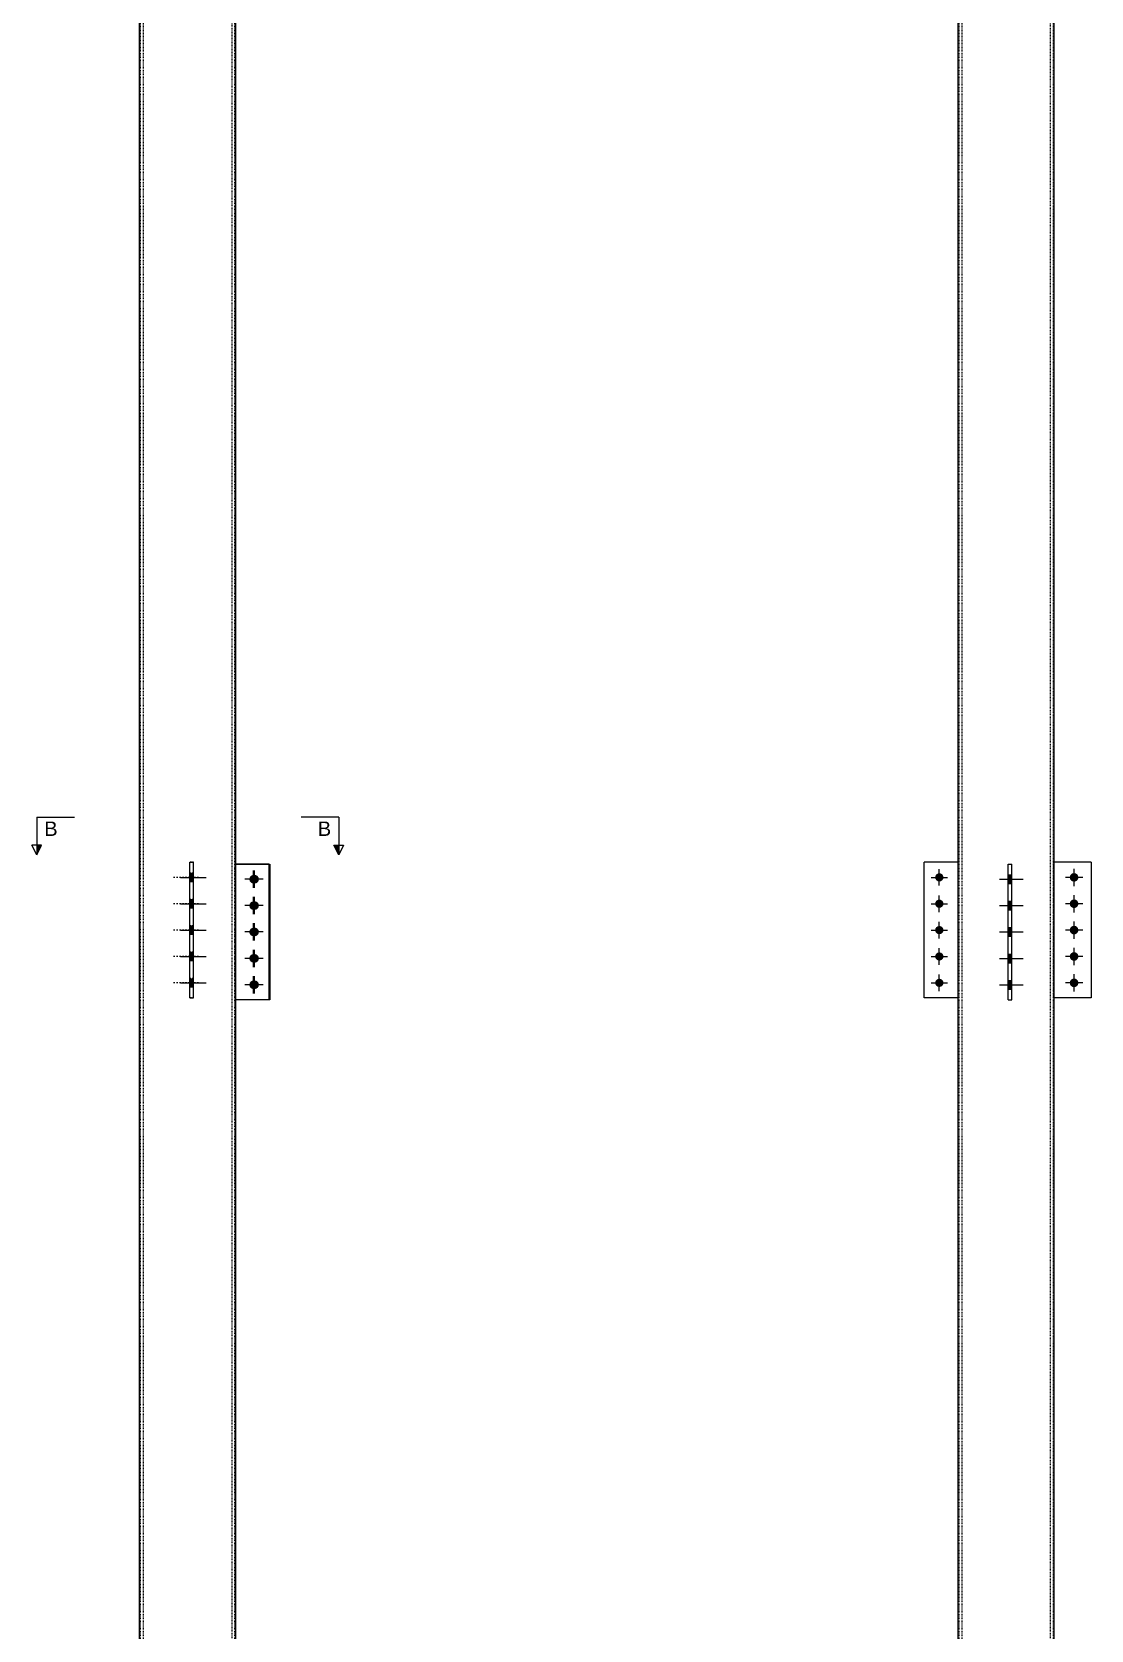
# Model space of a CAD drawing. Header units: millimetres. Extents: x 15962 to 71432, y 9666 to 72266.
# Drawn here: x 49365 to 52175, y 37761 to 42002 of the extents above; entities that cross this region are included whole.
import ezdxf

# ---------------------------------------------------------------- set-up
doc = ezdxf.new("R2010")
doc.units = ezdxf.units.MM
doc.header["$LTSCALE"] = 2
doc.linetypes.add('DXK_LINE_DOT1', pattern=[1.8814, 0.9407, -0.9407])
doc.linetypes.add('DXK_LINE_DOT2', pattern=[3.9198, 1.9599, -1.9599])
doc.styles.add('Arial', font='arial.ttf', dxfattribs={"height": 0.2})

msp = doc.modelspace()

# ---------------------------------------------------------------- hatches: boundary and pattern name
at = {"linetype": 'Continuous'}
for color, points in [(7, [(49377.9273, 39843.288), (49390.4273, 39843.288), (49377.9273, 39818.288)]), (7, [(50166.7473, 39843.2881), (50179.2473, 39843.288), (50179.2473, 39818.288)]), (3, [(49784.3374, 39769.288), (49784.3374, 39747.288), (49794.3374, 39747.288), (49794.3374, 39769.288)]), (3, [(49942.0873, 39753.288, -1), (49965.0873, 39753.288, -1)]), (3, [(49944.5873, 39753.288, -1), (49967.5873, 39753.288, -1)]), (3, [(51761.7423, 39758.288, -1), (51783.7423, 39758.288, -1)]), (3, [(51954.9631, 39764.788), (51954.9631, 39741.788), (51964.9631, 39741.788), (51964.9631, 39764.788)]), (3, [(51954.9631, 39764.788), (51954.9631, 39741.788), (51964.9631, 39741.788), (51964.9631, 39764.788)]), (3, [(52118.7423, 39758.288, -1), (52141.7423, 39758.288, -1)]), (3, [(49784.3374, 39699.288), (49784.3374, 39677.288), (49794.3374, 39677.288), (49794.3374, 39699.288)]), (3, [(51761.7423, 39688.288, -1), (51783.7423, 39688.288, -1)]), (3, [(52118.7423, 39688.288, -1), (52141.7423, 39688.288, -1)]), (3, [(49942.0873, 39683.288, -1), (49965.0873, 39683.288, -1)]), (3, [(49944.5873, 39683.288, -1), (49967.5873, 39683.288, -1)]), (3, [(51954.9631, 39694.788), (51954.9631, 39671.788), (51964.9631, 39671.788), (51964.9631, 39694.788)]), (3, [(51954.9631, 39694.788), (51954.9631, 39671.788), (51964.9631, 39671.788), (51964.9631, 39694.788)]), (3, [(49784.3374, 39629.288), (49784.3374, 39607.288), (49794.3374, 39607.288), (49794.3374, 39629.288)]), (3, [(49942.0873, 39613.288, -1), (49965.0873, 39613.288, -1)]), (3, [(49944.5873, 39613.288, -1), (49967.5873, 39613.288, -1)]), (3, [(51761.7423, 39618.288, -1), (51783.7423, 39618.288, -1)]), (3, [(51954.9631, 39624.788), (51954.9631, 39601.788), (51964.9631, 39601.788), (51964.9631, 39624.788)]), (3, [(51954.9631, 39624.788), (51954.9631, 39601.788), (51964.9631, 39601.788), (51964.9631, 39624.788)]), (3, [(52118.7423, 39618.288, -1), (52141.7423, 39618.288, -1)]), (3, [(49784.3374, 39559.288), (49784.3374, 39537.288), (49794.3374, 39537.288), (49794.3374, 39559.288)]), (3, [(49942.0873, 39543.288, -1), (49965.0873, 39543.288, -1)]), (3, [(49944.5873, 39543.288, -1), (49967.5873, 39543.288, -1)]), (3, [(51761.7423, 39548.288, -1), (51783.7423, 39548.288, -1)]), (3, [(51954.9631, 39554.788), (51954.9631, 39531.788), (51964.9631, 39531.788), (51964.9631, 39554.788)]), (3, [(51954.9631, 39554.788), (51954.9631, 39531.788), (51964.9631, 39531.788), (51964.9631, 39554.788)]), (3, [(52118.7423, 39548.288, -1), (52141.7423, 39548.288, -1)]), (3, [(49784.3374, 39489.288), (49784.3374, 39467.288), (49794.3374, 39467.288), (49794.3374, 39489.288)]), (3, [(51761.7423, 39478.288, -1), (51783.7423, 39478.288, -1)]), (3, [(52118.7423, 39478.288, -1), (52141.7423, 39478.288, -1)]), (3, [(49942.0873, 39473.288, -1), (49965.0873, 39473.288, -1)]), (3, [(49944.5873, 39473.288, -1), (49967.5873, 39473.288, -1)]), (3, [(51954.9631, 39484.788), (51954.9631, 39461.788), (51964.9631, 39461.788), (51964.9631, 39484.788)]), (3, [(51954.9631, 39484.788), (51954.9631, 39461.788), (51964.9631, 39461.788), (51964.9631, 39484.788)])]:
    msp.add_hatch(color=color, dxfattribs=at).paths.add_polyline_path(points)

# ---------------------------------------------------------------- linework, layer by layer
at = {"color": 7, "linetype": 'Continuous'}
for p, q in [((49651.0873, 34407.288), (49651.0873, 44138.288)), ((49906.0873, 34407.288), (49906.0873, 44138.288)), ((51822.7423, 34407.288), (51822.7423, 44138.288)), ((52077.7423, 34407.288), (52077.7423, 44138.288)), ((49377.9273, 39818.288), (49365.4273, 39843.2881)), ((49390.4273, 39843.288), (49365.4273, 39843.2881)), ((49377.9273, 39818.288), (49390.4273, 39843.288)), ((50166.7473, 39843.2881), (50191.7473, 39843.288)), ((50179.2473, 39818.288), (50166.7473, 39843.2881)), ((50191.7473, 39843.288), (50179.2473, 39818.288)), ((49784.3374, 39438.288), (49784.3374, 39798.288)), ((49784.3374, 39798.288), (49794.3374, 39798.288)), ((49794.3374, 39438.288), (49794.3374, 39798.288)), ((49906.0872, 39793.288), (49996.0872, 39793.288)), ((49993.5872, 39793.288), (49906.0873, 39793.288)), ((49993.5872, 39793.288), (49993.5872, 39433.288)), ((49996.0872, 39793.288), (49996.0872, 39433.288)), ((51732.7423, 39438.288), (51732.7423, 39798.288)), ((51822.7423, 39798.288), (51732.7423, 39798.288)), ((51954.9631, 39433.288), (51954.9631, 39793.288)), ((51954.9631, 39793.288), (51964.9631, 39793.288)), ((51964.9631, 39433.288), (51964.9631, 39793.288)), ((52175.2423, 39798.288), (52077.7423, 39798.288)), ((52175.2423, 39798.288), (52175.2423, 39438.288)), ((49784.3374, 39438.288), (49794.3374, 39438.288)), ((49996.0872, 39433.288), (49906.0872, 39433.288)), ((49993.5872, 39433.288), (49906.0873, 39433.288)), ((51822.7423, 39438.288), (51732.7423, 39438.288)), ((51954.9631, 39433.288), (51964.9631, 39433.288)), ((52175.2423, 39438.288), (52077.7423, 39438.288))]:
    msp.add_line(p, q, dxfattribs=at)
at = {"color": 7, "linetype": 'DXK_LINE_DOT1'}
for p, q in [((49652.0873, 34407.288), (49652.0873, 44138.288)), ((49653.5873, 34407.288), (49653.5873, 44138.288)), ((49661.5873, 34407.288), (49661.5873, 44138.288)), ((49895.5873, 44138.288), (49895.5873, 34407.288)), ((49903.5873, 34407.288), (49903.5873, 44138.288)), ((49905.0873, 44138.288), (49905.0873, 34407.288)), ((51823.7423, 34407.288), (51823.7423, 44138.288)), ((51825.2423, 34407.288), (51825.2423, 44138.288)), ((51833.2423, 34407.288), (51833.2423, 44138.288)), ((52067.2423, 44138.288), (52067.2423, 34407.288)), ((52075.2423, 34407.288), (52075.2423, 44138.288)), ((52076.7423, 44138.288), (52076.7423, 34407.288)), ((49784.3374, 39438.288), (49784.3374, 39798.288)), ((49794.3374, 39798.288), (49784.3374, 39798.288)), ((49794.3374, 39438.288), (49794.3374, 39798.288)), ((49903.5872, 39793.288), (49903.5872, 39433.288)), ((49906.0873, 39793.288), (49903.5872, 39793.288)), ((49906.0872, 39433.288), (49906.0872, 39793.288)), ((51822.7423, 39438.288), (51822.7423, 39798.288)), ((51954.9631, 39433.288), (51954.9631, 39793.288)), ((51954.9631, 39793.288), (51964.9631, 39793.288)), ((51964.9631, 39433.288), (51964.9631, 39793.288)), ((52075.2423, 39798.288), (52075.2423, 39438.288)), ((52077.7423, 39798.288), (52075.2423, 39798.288)), ((49794.3374, 39438.288), (49784.3374, 39438.288)), ((49906.0873, 39433.288), (49903.5872, 39433.288)), ((51954.9631, 39433.288), (51964.9631, 39433.288)), ((52077.7423, 39438.288), (52075.2423, 39438.288))]:
    msp.add_line(p, q, dxfattribs=at)
at = {"color": 3, "linetype": 'DXK_LINE_DOT2'}
for p, q in [((49807.5374, 39758.288), (49739.3374, 39758.288)), ((49794.3374, 39769.788), (49784.3374, 39769.788)), ((49794.3374, 39746.788), (49784.3374, 39746.788)), ((49794.3374, 39699.788), (49784.3374, 39699.788)), ((49807.5374, 39688.288), (49739.3374, 39688.288)), ((49794.3374, 39676.788), (49784.3374, 39676.788)), ((49807.5374, 39618.288), (49739.3374, 39618.288)), ((49794.3374, 39629.788), (49784.3374, 39629.788)), ((49794.3374, 39606.788), (49784.3374, 39606.788)), ((49807.5374, 39548.288), (49739.3374, 39548.288)), ((49794.3374, 39559.788), (49784.3374, 39559.788)), ((49794.3374, 39536.788), (49784.3374, 39536.788)), ((49794.3374, 39489.788), (49784.3374, 39489.788)), ((49807.5374, 39478.288), (49739.3374, 39478.288)), ((49794.3374, 39466.788), (49784.3374, 39466.788))]:
    msp.add_line(p, q, dxfattribs=at)
at = {"color": 3, "linetype": 'Continuous'}
for p, q in [((49759.6374, 39758.288), (49827.8374, 39758.288)), ((49784.3374, 39769.288), (49794.3374, 39769.288)), ((49784.3374, 39747.288), (49794.3374, 39747.288)), ((49976.5873, 39753.288), (49930.5873, 39753.288)), ((49979.0873, 39753.288), (49933.0873, 39753.288)), ((49953.5873, 39730.288), (49953.5873, 39776.288)), ((49956.0873, 39730.288), (49956.0873, 39776.288)), ((51750.7423, 39758.288), (51794.7423, 39758.288)), ((51772.7423, 39736.288), (51772.7423, 39780.288)), ((51932.3627, 39753.288), (51995.5627, 39753.288)), ((51932.3627, 39753.288), (51995.5627, 39753.288)), ((51954.9631, 39764.788), (51964.9631, 39764.788)), ((51954.9631, 39764.788), (51964.9631, 39764.788)), ((51954.9631, 39741.788), (51964.9631, 39741.788)), ((51954.9631, 39741.788), (51964.9631, 39741.788)), ((52153.2423, 39758.288), (52107.2423, 39758.288)), ((52130.2423, 39735.288), (52130.2423, 39781.288)), ((49784.3374, 39699.288), (49794.3374, 39699.288)), ((49953.5873, 39660.288), (49953.5873, 39706.288)), ((49956.0873, 39660.288), (49956.0873, 39706.288)), ((51772.7423, 39666.288), (51772.7423, 39710.288)), ((52130.2423, 39665.288), (52130.2423, 39711.288)), ((49759.6374, 39688.288), (49827.8374, 39688.288)), ((49784.3374, 39677.288), (49794.3374, 39677.288)), ((49976.5873, 39683.288), (49930.5873, 39683.288)), ((49979.0873, 39683.288), (49933.0873, 39683.288)), ((51750.7423, 39688.288), (51794.7423, 39688.288)), ((51932.3627, 39683.288), (51995.5627, 39683.288)), ((51932.3627, 39683.288), (51995.5627, 39683.288)), ((51954.9631, 39694.788), (51964.9631, 39694.788)), ((51954.9631, 39694.788), (51964.9631, 39694.788)), ((51954.9631, 39671.788), (51964.9631, 39671.788)), ((51954.9631, 39671.788), (51964.9631, 39671.788)), ((52153.2423, 39688.288), (52107.2423, 39688.288)), ((49759.6374, 39618.288), (49827.8374, 39618.288)), ((49784.3374, 39629.288), (49794.3374, 39629.288)), ((49976.5873, 39613.288), (49930.5873, 39613.288)), ((49979.0873, 39613.288), (49933.0873, 39613.288)), ((49953.5873, 39590.288), (49953.5873, 39636.288)), ((49956.0873, 39590.288), (49956.0873, 39636.288)), ((51750.7423, 39618.288), (51794.7423, 39618.288)), ((51772.7423, 39596.288), (51772.7423, 39640.288)), ((51932.3627, 39613.288), (51995.5627, 39613.288)), ((51932.3627, 39613.288), (51995.5627, 39613.288)), ((51954.9631, 39624.788), (51964.9631, 39624.788)), ((51954.9631, 39624.788), (51964.9631, 39624.788)), ((52153.2423, 39618.288), (52107.2423, 39618.288)), ((52130.2423, 39595.288), (52130.2423, 39641.288)), ((49784.3374, 39607.288), (49794.3374, 39607.288)), ((51954.9631, 39601.788), (51964.9631, 39601.788)), ((51954.9631, 39601.788), (51964.9631, 39601.788)), ((52130.2423, 39525.288), (52130.2423, 39571.288)), ((49759.6374, 39548.288), (49827.8374, 39548.288)), ((49784.3374, 39559.288), (49794.3374, 39559.288)), ((49784.3374, 39537.288), (49794.3374, 39537.288)), ((49976.5873, 39543.288), (49930.5873, 39543.288)), ((49979.0873, 39543.288), (49933.0873, 39543.288)), ((49953.5873, 39520.288), (49953.5873, 39566.288)), ((49956.0873, 39520.288), (49956.0873, 39566.288)), ((51750.7423, 39548.288), (51794.7423, 39548.288)), ((51772.7423, 39526.288), (51772.7423, 39570.288)), ((51932.3627, 39543.288), (51995.5627, 39543.288)), ((51932.3627, 39543.288), (51995.5627, 39543.288)), ((51954.9631, 39554.788), (51964.9631, 39554.788)), ((51954.9631, 39554.788), (51964.9631, 39554.788)), ((51954.9631, 39531.788), (51964.9631, 39531.788)), ((51954.9631, 39531.788), (51964.9631, 39531.788)), ((52153.2423, 39548.288), (52107.2423, 39548.288)), ((49784.3374, 39489.288), (49794.3374, 39489.288)), ((49953.5873, 39450.288), (49953.5873, 39496.288)), ((49956.0873, 39450.288), (49956.0873, 39496.288)), ((51772.7423, 39456.288), (51772.7423, 39500.288)), ((52130.2423, 39455.288), (52130.2423, 39501.288)), ((49759.6374, 39478.288), (49827.8374, 39478.288)), ((49784.3374, 39467.288), (49794.3374, 39467.288)), ((49976.5873, 39473.288), (49930.5873, 39473.288)), ((49979.0873, 39473.288), (49933.0873, 39473.288)), ((51750.7423, 39478.288), (51794.7423, 39478.288)), ((51932.3627, 39473.288), (51995.5627, 39473.288)), ((51932.3627, 39473.288), (51995.5627, 39473.288)), ((51954.9631, 39484.788), (51964.9631, 39484.788)), ((51954.9631, 39484.788), (51964.9631, 39484.788)), ((51954.9631, 39461.788), (51964.9631, 39461.788)), ((51954.9631, 39461.788), (51964.9631, 39461.788)), ((52153.2423, 39478.288), (52107.2423, 39478.288))]:
    msp.add_line(p, q, dxfattribs=at)

# ---------------------------------------------------------------- wipeouts: each hides what was drawn before it
at = {"color": 0, "linetype": 'Continuous'}
for points in [[(49433.4741, 39868.288), (49433.4741, 39908.288), (49397.9273, 39908.288), (49397.9273, 39868.288)], [(50159.2473, 39868.288), (50159.2473, 39908.288), (50123.7004, 39908.288), (50123.7004, 39868.288)]]:
    msp.add_wipeout(points, dxfattribs=at)

# ---------------------------------------------------------------- next in the draw order: linework, layer by layer
at = {"color": 7, "linetype": 'Continuous'}
for p, q in [((49377.9273, 39918.288), (49477.9273, 39918.288)), ((49377.9273, 39918.288), (49377.9273, 39818.288)), ((50179.2473, 39918.288), (50079.2473, 39918.288)), ((50179.2473, 39918.288), (50179.2473, 39818.288))]:
    msp.add_line(p, q, dxfattribs=at)

# ---------------------------------------------------------------- next in the draw order: texts
at = {"color": 3, "linetype": 'Continuous', "style": 'Arial'}
for p in [(49397.9273, 39868.288), (50123.7004, 39868.288)]:
    msp.add_text('B', height=38.2031, dxfattribs=at).set_placement(p)

doc.saveas('drawing.dxf')
